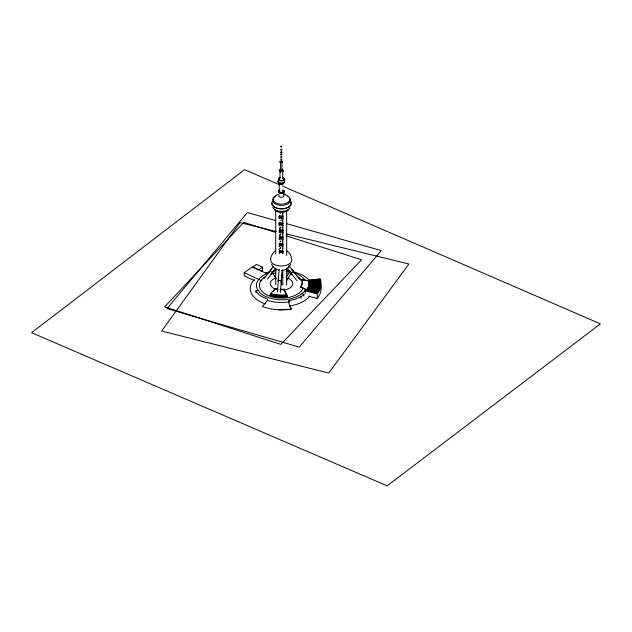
<?xml version="1.0" encoding="UTF-8"?>
<svg xmlns="http://www.w3.org/2000/svg" width="632" height="632" viewBox="0 0 632 632"><rect width="100%" height="100%" fill="white"/><g stroke="black" fill="none" stroke-linecap="round" stroke-linejoin="round"><path stroke-width="0.95" d="M302.001 280.284A21.038 12.142 0 0 1 300.69 286.889L300.682 286.968A15.626 11.795 35.5 0 1 306.962 290.191L308.708 286.715L309.088 283.831L319.918 284.068L318.947 288.974L316.608 293.011L306.741 290.475A15.61 11.645 37.6 0 0 300.492 287.212L300.5 287.133M319.847 285.308L308.993 284.724L319.847 285.308L319.887 284.029M309.064 284.945L309.088 282.946L319.887 282.788L319.918 284.068L309.088 283.831M310.881 285.956L308.93 285.83L308.993 284.724M312.832 286.091L319.666 286.541L319.76 285.261M277.377 292.245L279.139 269.177M280.363 292.49L282.054 270.37M309.111 284.052L309.088 282.946M288.824 302.317L288.982 300.69L295.334 299.165L301.061 296.629L303.881 294.504L301.875 293.619M308.819 285.609L308.708 286.715L319.365 287.765L319.516 286.486L308.93 285.83M306.962 290.191A27.816 16.061 0 0 0 308.692 281.469L308.613 281.011A15.713 12.593 -18.5 0 0 301.906 280.023L301.899 280.102A15.61 12.514 -18.5 0 1 308.566 281.09L309.072 283.16L317.904 282.891M319.152 287.71L318.947 288.974L308.408 287.584L308.558 286.486M270.646 259.167C270.875 255.976 272.613 253.037 275.173 251.141M318.678 288.911L308.219 287.355L307.555 289.298L317.762 291.352L318.947 288.974M317.375 291.265L307.278 289.053L306.694 290.538L306.741 289.819L316.995 292.505L317.762 291.352M319.887 282.788L319.776 281.556L308.945 282.275L308.843 281.169L319.547 280.324L319.918 284.068M281.185 154.729L281.588 152.225L281.137 152.312M281.572 154.65L281.588 152.225M280.608 162.132L282.03 162.084L281.99 170.529L280.766 170.664L281.003 170.016M278.823 309.806L291.233 309.174L288.453 301.954L288.982 300.69L288.982 302.286M319.547 280.324L308.843 281.169M290.823 264.113L288.287 267.613M286.493 276.887L290.017 271.128M286.691 280.371L291.226 272.969M308.566 281.09L308.613 280.355L319.223 279.17L319.689 281.603L309.925 282.212M305.13 293.517L305.13 290.831L305.88 289.859A26.647 15.381 0 0 0 306.402 289.069M263.923 278.665L273.443 266.356M267.423 279.052L275.75 268.276M258.219 290.388L255.889 290.949L256.213 291.399A20.745 11.976 0 0 0 264.848 297.901L267.439 299.047L267.486 300.358L262.399 306.552A35.906 20.73 0 0 0 291.233 309.174L289.954 306.567M279.099 216.492L279.794 216.223L279.526 218.253L279.099 218.23L279.099 216.492L279.794 216.223M279.099 218.23L279.794 217.961M279.099 223.396L279.794 223.128L279.526 225.158L279.099 225.142L279.099 223.396L279.794 223.128M279.099 225.142L279.794 224.873M279.257 230.443L279.952 230.174L279.692 232.205L279.257 232.181L279.257 230.443L279.952 230.174M279.257 232.181L279.952 231.912M279.257 237.348L279.952 237.079L279.692 239.109L279.257 239.086L279.257 237.348L279.952 237.079M279.257 239.086L279.952 238.817M279.257 244.252L279.952 243.984L279.692 246.014L279.257 245.998L279.257 244.252L279.952 243.984M279.257 245.998L279.952 245.73M279.257 251.157L279.952 250.888L279.692 252.918L279.257 252.903L279.257 251.157L279.952 250.888M279.257 252.903L279.952 252.634M285.285 295.239A26.67 15.397 0 0 0 286.644 295.12L287.307 296.669A26.789 15.468 0 0 1 270.836 295.76L269.753 295.468L270.82 293.991M280.031 289.187A25.272 14.591 0 0 0 284.179 289.282L286.794 295.397A26.394 15.239 0 0 1 270.599 294.251L270.599 293.596L275.283 288.571L275.963 288.698M273.269 291.376L275.481 288.627M275.291 288.587L274.888 289.022L275.362 289.116A26.394 15.239 0 0 0 278.041 289.511M281.69 270.433L285.546 269.548L288.042 267.826M286.991 268.782L289.575 266.435M280.979 227.188L279.644 228.318A2.022 1.169 0 0 1 280.482 227.962M279.644 235.222L280.979 234.093M278.981 249.601L280.979 247.902M280.142 213.276L280.197 213.758M280.142 220.181L280.197 220.663M262.493 267.146L258.891 269.825L252.832 267.115L256.434 264.437L262.493 267.146L262.493 270.338L261.055 271.412M273.253 270.717L273.403 270.212M275.686 195.604L278.27 194.198M254.262 280.505L244.181 275.844L244.181 272.653L252.35 266.909L267.352 273.838M282.875 213.671L282.314 213.695M282.844 227.394L282.662 227.868M282.844 248.115L282.662 248.589M278.507 278.799L278.933 278.522M280.916 149.436C279.526 150.653 283.46 150.132 281.493 149.381M280.916 151.83C279.526 153.039 283.46 152.525 281.493 151.775M280.916 154.216C279.526 155.433 283.46 154.919 281.493 154.161M280.916 156.61C279.526 157.826 283.46 157.313 281.493 156.554M280.916 159.003C279.526 160.22 283.46 159.699 281.493 158.948M280.916 161.397C279.526 162.614 283.46 162.092 281.493 161.342M279.052 280.403L277.835 280.118L278.562 280.055M279.21 169.984L282.093 169.186L283.436 170.806L280.553 171.975L279.21 169.984L280.553 171.975M280.553 171.604L283.436 170.806M307.192 280.458L320.187 279.012L320.187 280.798M282.385 204.097L281.295 204.16A8.39 4.843 0 0 1 273.688 201.047A8.39 4.843 0 0 1 275.757 195.802M283.665 289.306L284.4 289.78L284.4 291.368M284.4 289.78L283.539 289.796A26.394 15.239 0 0 1 280.782 289.74M281.335 280.513L280.553 280.497M282.291 216.334L282.907 216.657L282.291 216.334L282.291 218.08L282.907 218.403L282.291 218.08M282.291 223.238L282.907 223.562L282.291 223.238L282.291 224.984L282.907 225.308L282.291 224.984M283.065 232.347L282.449 232.023L282.449 230.285L282.883 230.301L279.423 230.119M282.449 230.285L283.065 230.609M282.449 232.023L282.883 232.047L279.423 231.857M283.065 239.259L282.449 238.928L282.449 237.19L282.883 237.205L279.423 237.024M282.449 237.19L283.065 237.513M282.449 238.928L282.883 238.951L279.423 238.77M283.065 246.164L282.449 245.84L282.449 244.094L282.883 244.118L279.423 243.936M282.449 244.094L283.065 244.418M282.449 245.84L282.883 245.856L279.423 245.674M283.065 253.069L282.449 252.745L282.449 251.007L282.883 251.023L279.423 250.841M282.449 251.007L283.065 251.331M282.449 252.745L282.883 252.761L279.423 252.579M279.794 216.602L282.291 216.713M279.794 217.582L282.291 217.7A2.022 1.169 0 0 1 279.842 217.645M279.794 223.57L282.291 223.681M279.794 224.431L282.291 224.542M279.952 230.601L282.449 230.712M279.952 231.494L282.449 231.604M279.952 237.435L282.449 237.545M279.952 244.394L282.449 244.505M279.952 245.319L282.449 245.429M279.952 251.26L282.449 251.37M279.952 252.168L282.449 252.279M280.545 280.513L279.06 280.387M279.257 216.168L282.804 216.373M279.257 217.914L282.804 218.111M279.257 223.08L282.804 223.278M279.257 224.818L282.804 225.016M281.193 275.355L282.962 275.457M281.193 277.29L282.962 277.385M309.68 286.81L319.365 287.765M281.264 219.968L282.757 220.734M308.969 288.603L318.41 290.175M307.792 288.208L318.086 290.104M316.995 292.505L306.741 289.819M276.271 231.494L240.01 222.614L161.634 331.026L328.711 373.078L408.896 264.002L286.762 234.069M278.981 270.164C275.702 269.564 272.882 267.17 271.57 264.137M284.06 194.04L287.552 195.802M305.13 290.831L317.225 293.943L317.225 298.415L308.851 296.266M283.484 193.89L285.119 194.308M269.753 295.136L270.836 295.428A26.789 15.468 0 0 0 287.307 296.337M275.892 220.631L247.396 212.534L167.006 308.598L299.22 347.079L381.309 250.588L286.336 223.594M281.185 157.115L281.564 156.934M281.548 170L282.03 170.427M275.576 232.442L243.794 222.345L164.66 306.883L280.861 344.408L361.591 259.768L286.794 236.005M279.897 184.939L244.584 169.637L31.6 332.693L387.179 485.85L600.4 323.876L282.607 186.116M291.202 272.131L290.183 271.476M244.181 272.653L262.043 280.908M282.149 234.093L282.915 234.685M282.149 240.997L282.67 241.369M287.11 251.015L289.669 253.4L291.384 256.742M282.093 169.566L283.436 171.185M288.911 265.685L300.334 280.229M287.26 268.418L296.882 280.671M278.033 281.137L278.309 281.564M287.307 296.669L286.644 295.12M272.376 272.029L276.097 278.933M284.179 289.93L286.794 295.397M319.405 280.379L319.223 279.17M301.906 280.023L301.993 280.371A21.022 12.142 0 0 1 300.682 286.968M281.074 281.295L281.825 284.937M308.613 280.355L308.74 281.39M267.573 300.706L267.439 299.047L267.439 300.642M309.008 282.054L309.072 283.16M316.608 292.355L316.608 293.011M303.881 294.504L303.881 296.1M301.061 296.629L301.061 298.225M286.683 211.025L286.683 255.447M286.683 268.276L286.683 285.056M284.179 289.282L284.171 290.886M282.781 212.873L282.781 253.345M282.781 270.125L282.781 284.929M282.694 170.814L282.694 178.967M282.638 230.593L282.638 232.331M282.638 237.498L282.638 239.236M282.638 244.402L282.638 246.14M282.638 251.307L282.638 253.053M282.472 216.642L282.472 218.38M282.472 223.546L282.472 225.292M281.524 277.559L281.524 283.46M280.592 162.021L280.592 170.356M279.992 170.695L279.992 178.84M279.692 230.459L279.692 232.205M279.692 237.363L279.692 239.109M279.692 244.276L279.692 246.014M279.692 251.18L279.692 252.918M279.526 216.515L279.526 218.253M279.526 223.42L279.526 225.158M279.21 191.377L279.21 183.493A2.117 1.225 0 0 0 281.358 184.694A2.117 1.225 0 0 0 283.444 183.462M275.702 210.48L275.702 253.914M275.702 268.719L275.702 284.519M255.889 290.949L255.889 292.545M309.83 296.171A31.237 18.036 0 0 1 289.606 305.959M265.029 303.858A31.237 18.036 0 0 1 254.467 279.526M265.898 272.921A31.237 18.036 0 0 1 269.564 271.878M274.312 270.994A31.237 18.036 0 0 1 276.089 270.78M286.952 270.78A31.237 18.036 0 0 1 289.606 271.12M293.477 271.878A31.237 18.036 0 0 1 308.574 279.526M287.995 278.278A11.289 6.518 0 0 1 292.632 284.748A11.289 6.518 0 0 1 284.44 289.914M275.876 289.258A11.289 6.518 0 0 1 275.876 277.977M302.878 288.65A22.104 12.766 0 0 1 270.464 296.408A22.104 12.766 0 0 1 265.89 276.326M270.464 274.296A22.104 12.766 0 0 1 275.797 273.024M287.244 273.024A22.104 12.766 0 0 1 289.077 273.356M290.87 273.782A22.104 12.766 0 0 1 292.577 274.296M297.151 276.326A22.104 12.766 0 0 1 302.459 281.248M305.746 289.101A25.082 14.481 0 0 1 303.242 292.592C293.224 300.99 278.12 301.669 266.38 296.74A18.834 10.87 0 0 1 258.543 290.846L257.295 289.101A25.082 14.481 0 0 1 268.979 272.811M286.193 271.12A25.082 14.481 0 0 1 289.796 271.681M294.062 272.811A25.082 14.481 0 0 1 304.94 280.166M288.453 301.954A27.634 15.95 0 0 1 267.486 300.358M320.906 285.996A39.895 23.029 0 0 1 317.225 298.415M320.187 279.012A39.895 23.029 0 0 1 317.225 293.943M290.997 202.05A9.685 5.593 0 0 1 281.035 208.813A9.685 5.593 0 0 1 272.305 201.505M288.777 209.35A7.624 4.4 0 0 1 281.145 212.392A7.624 4.4 0 0 1 274.075 208.923M289.97 207.802A8.872 5.127 0 0 1 281.082 211.341A8.872 5.127 0 0 1 272.85 207.304M290.949 201.979A9.685 5.593 0 0 1 282.52 208.837A9.685 5.593 0 0 1 271.839 203.117M287.623 195.991A8.39 4.843 0 0 1 283.468 204.033M289.33 197.832A8.872 5.127 0 0 1 286.415 204.547A8.872 5.127 0 0 1 274.572 203.457A8.872 5.127 0 0 1 275.426 196.552M290.981 257.414A10.641 6.146 0 0 1 282.48 265.961A10.641 6.146 0 0 1 270.741 258.804M281.438 161.168A1.319 0.758 0 0 1 282.52 162.25A1.319 0.758 0 0 1 280.395 162.464A1.319 0.758 0 0 1 280.766 161.239M282.196 161.776A0.995 0.577 0 0 1 281.667 162.582A0.995 0.577 0 0 1 280.347 162.171M282.623 171.011A1.359 0.782 0 0 1 281.588 171.525M280.316 171.264A1.359 0.782 0 0 1 280.221 170.308M282.109 170.111A1.359 0.782 0 0 1 282.37 170.245M283.894 180.341A3.302 1.912 0 0 1 283.768 182.838A3.302 1.912 0 0 1 279.478 183.13A3.302 1.912 0 0 1 278.349 180.728M278.649 180.428A3.302 1.912 0 0 1 279.241 180.065M284.289 180.436A3.247 1.872 0 0 1 282.907 182.838A3.247 1.872 0 0 1 278.641 182.253A3.247 1.872 0 0 1 279.281 179.741M284.005 180.831A3.247 1.872 0 0 1 281.58 183.762A3.247 1.872 0 0 1 278.396 181.084M286.794 294.749A26.394 15.239 0 0 1 270.599 293.596M277.306 288.903A25.272 14.591 0 0 1 275.457 288.611M281.611 161.373A0.995 0.577 0 0 1 282.164 162.234A0.995 0.577 0 0 1 280.584 162.321A0.995 0.577 0 0 1 280.845 161.421M283.721 178.232A2.955 1.706 0 0 1 283.278 180.523A2.955 1.706 0 0 1 279.289 180.468A2.955 1.706 0 0 1 279.036 178.169M279.589 177.861A2.955 1.706 0 0 1 280.268 177.647M282.528 177.679A2.955 1.706 0 0 1 283.183 177.908M282.528 177.323A2.955 1.706 0 0 1 283.634 179.954A2.955 1.706 0 0 1 278.949 179.891A2.955 1.706 0 0 1 280.268 177.292M281.438 161.002A1.319 0.758 0 0 1 282.52 162.084A1.319 0.758 0 0 1 280.395 162.298A1.319 0.758 0 0 1 280.766 161.073M282.97 243.51A2.022 1.169 0 0 1 280.869 243.968A2.022 1.169 0 0 1 279.328 243.028M280.482 241.772A2.022 1.169 0 0 1 280.987 241.685M282.457 245.493A2.022 1.169 0 0 1 280 245.406M273.182 272.123A1.951 1.414 37.7 0 1 270.559 270.978A1.951 1.414 37.7 0 1 271.373 268.963M273.838 271.262A1.951 1.414 37.7 0 1 273.727 271.626M291.573 269.943A1.951 1.303 -38.2 0 1 293.09 271.499A1.951 1.303 -38.2 0 1 290.238 272.866M282.812 215.749A2.022 1.169 0 0 1 279.328 215.559M282.299 224.637A2.022 1.169 0 0 1 279.842 224.55M282.812 222.654A2.022 1.169 0 0 1 280.711 223.112A2.022 1.169 0 0 1 279.17 222.172M282.457 231.683A2.022 1.169 0 0 1 280 231.596M282.97 229.7A2.022 1.169 0 0 1 280.869 230.159A2.022 1.169 0 0 1 279.328 229.219M282.97 236.605A2.022 1.169 0 0 1 280.869 237.063A2.022 1.169 0 0 1 279.328 236.123M279.431 235.523A2.022 1.169 0 0 1 280.482 234.867M283.112 190.358A2.994 1.73 0 0 1 282.512 193.329A2.994 1.73 0 0 1 278.357 191.543M278.546 191.109A2.994 1.73 0 0 1 278.925 190.714M279.81 190.509A2.117 1.225 0 0 0 279.858 192.239A2.117 1.225 0 0 0 282.844 192.207A2.117 1.225 0 0 0 282.796 190.485A1.999 1.153 0 0 1 282.765 192.065A1.999 1.153 0 0 1 280.071 192.175A1.999 1.153 0 0 1 279.636 190.635M283.112 189.971A2.994 1.73 0 0 1 283.563 192.507A2.994 1.73 0 0 1 279.154 192.547A2.994 1.73 0 0 1 279.47 190.003M283.278 194.688A2.631 1.517 0 0 1 283.231 196.742A2.631 1.517 0 0 1 279.676 196.892A2.631 1.517 0 0 1 279.107 194.869M277.045 295.12A26.67 15.397 0 0 1 275.694 294.954M273.048 294.504A26.67 15.397 0 0 1 271.752 294.228M280.576 146.49C281.761 148.244 282.646 145.147 280.576 146.49M281.09 146.553L281.588 146.616L281.09 146.553M280.3 227.228L280.355 227.71L280.3 227.228M280.3 234.132L280.355 234.614L280.3 234.132M280.3 241.037L280.355 241.519L280.3 241.037M280.3 247.942L280.355 248.423L280.3 247.942M282.449 238.572L279.952 238.462A2.022 1.169 0 0 0 282.457 238.588"/></g></svg>
